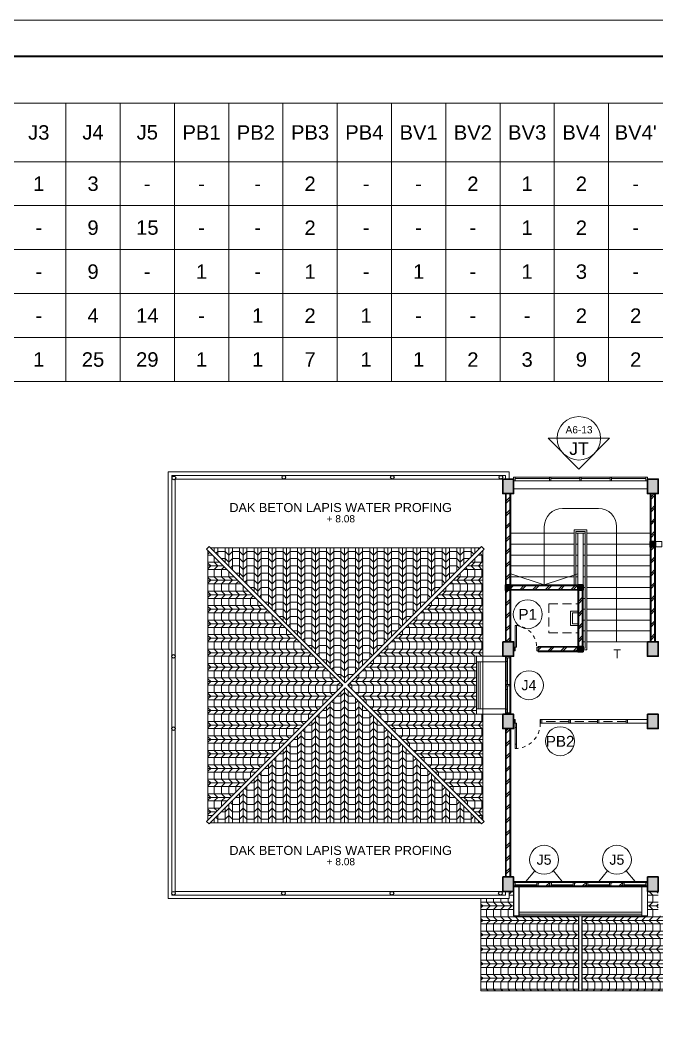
# Model space of a CAD drawing. Header units: millimetres. Extents: x -11 to 1625, y -267 to 180.
# Drawn here: x 1036.27 to 1053.88, y 35.33 to 63 of the extents above; entities that cross this region are included whole.
import ezdxf
from ezdxf.enums import TextEntityAlignment as Align

# ---------------------------------------------------------------- set-up
doc = ezdxf.new("R2010")
doc.units = ezdxf.units.MM
doc.linetypes.add('HIDDEN', pattern=[0.375, 0.25, -0.125])
for name, color, linetype, lineweight in [('ars', 11, 'Continuous', 5), ('atap', 7, 'Continuous', 20), ('dinding', 5, 'Continuous', 15), ('GRS KOP', 1, 'Continuous', 35), ('KOLOM', 1, 'Continuous', 30), ('kop', 7, 'Continuous', 20), ('kus', 63, 'Continuous', 15), ('KUSEN', 30, 'Continuous', 15), ('lan', 7, 'Continuous', 15), ('not', 7, 'Continuous', 20), ('PARTISI', 190, 'Continuous', 9), ('SANITAIR', 4, 'Continuous', 5), ('sol kol', 8, 'Continuous', 0), ('tem', 5, 'Continuous', 20)]:
    doc.layers.add(name, color=color, linetype=linetype, lineweight=lineweight)
doc.styles.add('BARU', font='complex.shx')
doc.styles.add('S', font='SIMPLEX', dxfattribs={"width": 1.1})
doc.styles.get("Standard").update_dxf_attribs({"font": 'ARIALUNI.TTF'})
pattern_1 = [(45, (1053.76178, 38.91036), (-0.1767767, 0.1767767), []), (45, (1053.82428, 38.91036), (-0.1767767, 0.1767767), [])]

# ---------------------------------------------------------------- blocks, each defined once
blk = doc.blocks.new('kop')
at = {"layer": 'GRS KOP'}
blk.add_lwpolyline([(1, 54), (83, 54), (83, 1), (1, 1)], close=True, dxfattribs=at)
at = {"layer": 'kop', "color": 7}
blk.add_line((0, 0), (84, 0), dxfattribs=at)
at = {"layer": 'kop', "style": 'BARU', "flags": 4}
for p, height in [((73.8, 5.4), 0.35), ((80.303, 5.382), 0.25), ((73.8, 4.9), 0.35), ((80.303, 4.882), 0.25), ((73.8, 4.4), 0.35), ((80.303, 4.382), 0.25)]:
    blk.add_attdef('-', p, '', height=height, dxfattribs=at)
at = {"layer": 'kop', "flags": 4}
for tag, p in [('AR-00', (78.057, 2.648)), ('00', (81.238, 2.647))]:
    blk.add_attdef(tag, text='', height=0.35, dxfattribs=at).set_placement(p, align=Align.MIDDLE)
blk = doc.blocks.new('K1')
at = {"layer": 'KOLOM'}
blk.add_lwpolyline([(0.2, 0.15), (-0.2, 0.15), (-0.2, -0.15), (0.2, -0.15), (0.2, 0.15)], dxfattribs=at)
blk = doc.blocks.new('KP')
at = {"layer": 'KOLOM'}
blk.add_lwpolyline([(0.075, -0.075), (-0.075, -0.075), (-0.075, 0.075), (0.075, 0.075), (0.075, -0.075)], dxfattribs=at)
blk = doc.blocks.new('P 70')
at = {"linetype": 'HIDDEN', "ltscale": 0.3}
blk.add_lwpolyline([(-0.74, 0.1, -0.414214), (-0.04, 0.8, -1.303225)], format="xyb", dxfattribs=at)
for points in [[(-0.04, 0.8), (-0.08, 0.8), (-0.08, 0.68), (-0.04, 0.68)], [(-0.04, 0.68), (-0.08, 0.68), (-0.08, 0.22), (-0.04, 0.22)], [(-0.735, 0.06), (-0.74, 0.06), (-0.74, 0.061), (-0.74, 0.1), (-0.78, 0.1), (-0.78, 0), (-0.74, 0), (-0.74, 0.056), (-0.735, 0.058)], [(-0.742, 0.002), (-0.778, 0.002), (-0.778, 0.098), (-0.742, 0.098)], [(-0.04, 0.1), (-0.08, 0.1), (-0.08, 0.22), (-0.04, 0.22)], [(-0.045, 0.06), (-0.04, 0.06), (-0.04, 0.061), (-0.04, 0.1), (0, 0.1), (0, 0), (-0.04, 0), (-0.04, 0.056), (-0.045, 0.058)], [(-0.038, 0.002), (-0.002, 0.002), (-0.002, 0.098), (-0.038, 0.098)]]:
    blk.add_lwpolyline(points, close=True)
blk = doc.blocks.new('P 60')
at = {"linetype": 'HIDDEN', "ltscale": 0.3}
blk.add_lwpolyline([(-0.64, 0.1, -0.414214), (-0.04, 0.7, -1.303225)], format="xyb", dxfattribs=at)
for points in [[(-0.04, 0.7), (-0.04, 0.1), (-0.08, 0.1), (-0.08, 0.7)], [(-0.042, 0.698), (-0.042, 0.102), (-0.078, 0.102), (-0.078, 0.698)], [(-0.635, 0.06), (-0.64, 0.06), (-0.64, 0.061), (-0.64, 0.1), (-0.68, 0.1), (-0.68, 0), (-0.64, 0), (-0.64, 0.056), (-0.635, 0.058)], [(-0.642, 0.002), (-0.678, 0.002), (-0.678, 0.098), (-0.642, 0.098)], [(-0.045, 0.06), (-0.04, 0.06), (-0.04, 0.061), (-0.04, 0.1), (0, 0.1), (0, 0), (-0.04, 0), (-0.04, 0.056), (-0.045, 0.058)], [(-0.038, 0.002), (-0.002, 0.002), (-0.002, 0.098), (-0.038, 0.098)]]:
    blk.add_lwpolyline(points, close=True)
blk = doc.blocks.new('NOTASI RUANG')
at = {"layer": 'not'}
for height, p in [(0.26, (-0.011, 0.3)), (0.175, (-0.009, -0.017))]:
    blk.add_attdef('RUANG', text='', height=height, dxfattribs=at).set_placement(p, align=Align.MIDDLE_CENTER)
blk = doc.blocks.new('NAV')
blk.add_circle((0, -0.4), 0.4)
at = {"style": 'S', "width": 0.75, "flags": 4}
blk.add_attdef('AV', text='', height=0.3, dxfattribs=at).set_placement((0, -0.4), align=Align.MIDDLE)
blk = doc.blocks.new('Npa')
for p, q in [((-0.849, 0), (0, 0.849)), ((0.849, 0), (0, 0.849)), ((0.849, 0), (-0.849, 0))]:
    blk.add_line(p, q)
blk.add_circle((0, 0), 0.6)
at = {"color": 5, "style": 'S', "width": 0.75, "flags": 4}
blk.add_attdef('NO', text='', height=0.3, dxfattribs=at).set_placement((0.005, 0.113), align=Align.CENTER)
at = {"style": 'S', "width": 0.75, "flags": 4}
blk.add_attdef('NOLBR', text='', height=0.2, dxfattribs=at).set_placement((0.005, -0.334), align=Align.CENTER)

msp = doc.modelspace()

# ---------------------------------------------------------------- hatches: boundary and pattern name
at = {"layer": 'ars'}
h = msp.add_hatch(dxfattribs=at)
h.set_pattern_fill('TEMBOK', color=256, scale=0.25)
h.set_pattern_definition(pattern_1)
h.paths.add_polyline_path([(1049.8117814, 45.8103587), (1049.8117814, 49.9103587), (1049.7117814, 49.9103587), (1049.7117814, 45.8103587)])
h = msp.add_hatch(dxfattribs=at)
h.set_pattern_fill('TEMBOK', color=256, scale=0.25)
h.set_pattern_definition(pattern_1)
h.paths.add_polyline_path([(1053.8117814, 48.5853587), (1053.8117814, 49.9103587), (1053.7117814, 49.9103587), (1053.7117814, 48.5853587)])
h = msp.add_hatch(dxfattribs=at)
h.set_pattern_fill('TEMBOK', color=256, scale=0.25)
h.set_pattern_definition(pattern_1)
h.paths.add_polyline_path([(1053.7117814, 48.4353587), (1053.7117814, 45.8103587), (1053.8117814, 45.8103587), (1053.8117814, 48.4353587)])
h = msp.add_hatch(dxfattribs=at)
h.set_pattern_fill('PLENTONG', color=256, scale=0.1, angle=270)
h.set_pattern_definition([(0, (1002.4393, 12.81013), (1e-16, 0.4), []), (0, (1002.4393, 12.71013), (1e-16, 0.4), []), (0, (1002.4393, 12.61013), (1e-16, 0.4), []), (315, (1002.43931, 12.81013), (0.2, -5e-17), [0.1414214, -0.424264]), (45, (1002.43931, 12.61013), (-0.2, 5e-17), [0.1414214, -0.424264]), (270, (1002.4393, 12.61013), (0.2, -4e-17), [0.2, -0.2])])
h.paths.add_polyline_path([(1041.4617814, 40.8810694), (1045.1910707, 44.6103587), (1041.4617814, 48.3396481)])
h = msp.add_hatch(dxfattribs=at)
h.set_pattern_fill('PLENTONG', color=256, scale=0.1, angle=180)
h.set_pattern_definition([(270, (1002.5393, 12.71013), (0.4, -7e-17), []), (270, (1002.4393, 12.71013), (0.4, -7e-17), []), (270, (1002.3393, 12.71013), (0.4, -7e-17), []), (225, (1002.53931, 12.71013), (-4e-17, -0.2), [0.1414214, -0.4242641]), (315, (1002.33931, 12.71013), (4e-17, 0.2), [0.1414214, -0.4242641]), (180, (1002.3393, 12.71013), (-2e-17, -0.2), [0.2, -0.2])])
h.paths.add_polyline_path([(1041.532492, 48.4103587), (1045.2617814, 44.6810694), (1048.9910707, 48.4103587)])
h = msp.add_hatch(dxfattribs=at)
h.set_pattern_fill('PLENTONG', color=256, scale=0.1, angle=90)
h.set_pattern_definition([(180, (1002.4393, 12.61013), (-5e-17, -0.4), []), (180, (1002.4393, 12.71013), (-5e-17, -0.4), []), (180, (1002.4393, 12.81013), (-5e-17, -0.4), []), (135, (1002.43931, 12.61013), (-0.2, 2e-17), [0.1414214, -0.4242641]), (225, (1002.43931, 12.81013), (0.2, -2e-17), [0.1414214, -0.4242641]), (90, (1002.4393, 12.81013), (-0.2, 1e-17), [0.2, -0.2])])
h.paths.add_polyline_path([(1045.332492, 44.6103587), (1049.0617814, 40.8810694), (1049.0617814, 43.8103587), (1048.8867814, 43.8103587), (1048.8867814, 45.4103587), (1049.0617814, 45.4103587), (1049.0617814, 48.3396481)])
h = msp.add_hatch(dxfattribs=at)
h.set_pattern_fill('TEMBOK', color=256, scale=0.25)
h.set_pattern_definition(pattern_1)
h.paths.add_polyline_path([(1051.6867814, 47.3603587), (1049.8367814, 47.3603587), (1049.8367814, 47.2603587), (1051.6867814, 47.2603587)])
h = msp.add_hatch(dxfattribs=at)
h.set_pattern_fill('TEMBOK', color=256, scale=0.25)
h.set_pattern_definition([(45, (1053.58678, 38.91036), (-0.176777, 0.176777), []), (45, (1053.64928, 38.91036), (-0.176777, 0.176777), [])])
h.paths.add_polyline_path([(1051.8117814, 45.6853587), (1051.8117814, 47.2353587), (1051.7117814, 47.2353587), (1051.7117814, 45.6853587)])
h = msp.add_hatch(dxfattribs=at)
h.set_pattern_fill('TEMBOK', color=256, scale=0.25)
h.set_pattern_definition(pattern_1)
h.paths.add_polyline_path([(1051.6867814, 45.5603587), (1050.5917814, 45.5603587), (1050.5917814, 45.6603587), (1051.6867814, 45.6603587)])
h = msp.add_hatch(dxfattribs=at)
h.set_pattern_fill('PLENTONG', color=256, scale=0.1)
h.set_pattern_definition([(90, (1002.3393, 12.71013), (-0.4, 2e-17), []), (90, (1002.4393, 12.71013), (-0.4, 2e-17), []), (90, (1002.5393, 12.71013), (-0.4, 2e-17), []), (45, (1002.33931, 12.71013), (1e-17, 0.2), [0.1414214, -0.424264]), (135, (1002.53931, 12.71013), (-1e-17, -0.2), [0.1414214, -0.424264]), (0, (1002.5393, 12.71013), (0, 0.2), [0.2, -0.2])])
h.paths.add_polyline_path([(1041.532492, 40.8103587), (1048.9910707, 40.8103587), (1045.2617814, 44.5396481)])
h = msp.add_hatch(dxfattribs=at)
h.set_pattern_fill('TEMBOK', color=256, scale=0.25)
h.set_pattern_definition(pattern_1)
h.paths.add_polyline_path([(1049.8117814, 39.3103587), (1049.8117814, 43.4103587), (1049.7117814, 43.4103587), (1049.7117814, 39.3103587)])
h = msp.add_hatch(dxfattribs=at)
h.set_pattern_fill('TEMBOK', color=256, scale=0.25)
h.set_pattern_definition([(45, (1046.46178, 37.53536), (-0.176777, 0.176777), []), (45, (1046.52428, 37.53536), (-0.176777, 0.176777), [])])
h.paths.add_polyline_path([(1050.918448, 39.1603587), (1050.5917814, 39.1603587), (1050.5917814, 39.0603587), (1050.918448, 39.0603587)])
h = msp.add_hatch(dxfattribs=at)
h.set_pattern_fill('TEMBOK', color=256, scale=0.25)
h.set_pattern_definition([(45, (1047.46845, 37.53536), (-0.176777, 0.176777), []), (45, (1047.53095, 37.53536), (-0.176777, 0.176777), [])])
h.paths.add_polyline_path([(1051.9251147, 39.1603587), (1051.598448, 39.1603587), (1051.598448, 39.0603587), (1051.9251147, 39.0603587)])
h = msp.add_hatch(dxfattribs=at)
h.set_pattern_fill('TEMBOK', color=256, scale=0.25)
h.set_pattern_definition([(45, (1048.47511, 37.53536), (-0.176777, 0.176777), []), (45, (1048.53761, 37.53536), (-0.176777, 0.176777), [])])
h.paths.add_polyline_path([(1052.9317814, 39.1603587), (1052.6051147, 39.1603587), (1052.6051147, 39.0603587), (1052.9317814, 39.0603587)])
h = msp.add_hatch(dxfattribs=at)
h.set_pattern_fill('PLENTONG', color=256, scale=0.1, angle=270)
h.set_pattern_definition([(0, (1053.7618, 39.01036), (1e-16, 0.4), []), (0, (1053.7618, 38.91036), (1e-16, 0.4), []), (0, (1053.7618, 38.81036), (1e-16, 0.4), []), (315, (1053.76178, 39.01036), (0.2, -5e-17), [0.141421, -0.424264]), (45, (1053.76178, 38.81036), (-0.2, 5e-17), [0.141421, -0.424264]), (270, (1053.76178, 38.81036), (0.2, -4e-17), [0.2, -0.2])])
h.paths.add_polyline_path([(1049.9117814, 38.2353587), (1049.9117814, 38.9103587), (1049.7867814, 38.9103587), (1049.7867814, 38.7103587), (1049.0117814, 38.7103587), (1049.0117814, 36.1603587), (1051.7117814, 36.1603587), (1051.7117814, 38.2353587)])
h = msp.add_hatch(dxfattribs=at)
h.set_pattern_fill('PLENTONG', color=256, scale=0.1, angle=90)
h.set_pattern_definition([(180, (1053.7618, 38.81036), (-5e-17, -0.4), []), (180, (1053.7618, 38.91036), (-5e-17, -0.4), []), (180, (1053.7618, 39.01036), (-5e-17, -0.4), []), (135, (1053.76178, 38.81036), (-0.2, 2e-17), [0.141421, -0.424264]), (225, (1053.76178, 39.01036), (0.2, -2e-17), [0.141421, -0.424264]), (90, (1053.76178, 39.01036), (-0.2, 1e-17), [0.2, -0.2])])
h.paths.add_polyline_path([(1053.6117814, 38.2353587), (1051.8117814, 38.2353587), (1051.8117814, 36.1603587), (1054.5117814, 36.1603587), (1054.5117814, 38.2353587), (1053.9117814, 38.2353587), (1053.9117814, 38.9103587), (1053.6117814, 38.9103587)])
at = {"layer": 'sol kol'}
for points in [[(1049.6117814, 50.3103587), (1049.6117814, 49.9103587), (1049.9117814, 49.9103587), (1049.9117814, 50.3103587)], [(1053.6117814, 50.3103587), (1053.6117814, 49.9103587), (1053.9117814, 49.9103587), (1053.9117814, 50.3103587)], [(1053.6867814, 48.5853587), (1053.8367814, 48.5853587), (1053.8367814, 48.4353587), (1053.6867814, 48.4353587)], [(1049.8367814, 47.2353587), (1049.6867814, 47.2353587), (1049.6867814, 47.3853587), (1049.8367814, 47.3853587)], [(1051.8367814, 47.2353587), (1051.6867814, 47.2353587), (1051.6867814, 47.3853587), (1051.8367814, 47.3853587)], [(1049.6117814, 45.8103587), (1049.6117814, 45.4103587), (1049.9117814, 45.4103587), (1049.9117814, 45.8103587)], [(1051.8367814, 45.5353587), (1051.6867814, 45.5353587), (1051.6867814, 45.6853587), (1051.8367814, 45.6853587)], [(1053.6117814, 45.8103587), (1053.6117814, 45.4103587), (1053.9117814, 45.4103587), (1053.9117814, 45.8103587)], [(1049.6117814, 43.8103587), (1049.6117814, 43.4103587), (1049.9117814, 43.4103587), (1049.9117814, 43.8103587)], [(1053.6117814, 43.8103587), (1053.6117814, 43.4103587), (1053.9117814, 43.4103587), (1053.9117814, 43.8103587)], [(1049.6117814, 39.3103587), (1049.6117814, 38.9103587), (1049.9117814, 38.9103587), (1049.9117814, 39.3103587)], [(1053.6117814, 39.3103587), (1053.6117814, 38.9103587), (1053.9117814, 38.9103587), (1053.9117814, 39.3103587)]]:
    msp.add_hatch(color=256, dxfattribs=at).paths.add_polyline_path(points)

# ---------------------------------------------------------------- linework, layer by layer
for p, q in [((1050.0617814, 39.0353587), (1050.0617814, 38.2353587)), ((1049.9117814, 38.9103587), (1049.9117814, 38.2353587)), ((1051.7117814, 36.1603587), (1051.7117814, 38.2353587)), ((1051.8117814, 36.1603587), (1051.8117814, 38.2353587))]:
    msp.add_line(p, q)
for centre in [(1040.5234411, 50.3424527), (1043.5617814, 50.3603587), (1046.5617814, 50.3603587), (1049.5617814, 50.3603587), (1049.5617814, 50.3603587), (1040.5117814, 45.4103587), (1040.5117814, 43.4103587), (1040.5117814, 38.8603587), (1043.5501217, 38.8603587), (1046.5501217, 38.8603587), (1049.5501217, 38.8603587)]:
    msp.add_circle(centre, 0.05)
at = {"layer": 'ars'}
for p, q in [((1051.9367814, 48.9103587), (1051.5867814, 48.9103587)), ((1051.5867814, 47.3853587), (1051.5867814, 48.9103587)), ((1051.8867814, 48.8603587), (1051.6367814, 48.8603587)), ((1051.6367814, 47.3853587), (1051.6367814, 48.8603587)), ((1051.8867814, 45.6353587), (1051.8867814, 48.8603587)), ((1051.9367814, 45.5853587), (1051.9367814, 48.9103587)), ((1051.8367814, 45.6353587), (1051.8867814, 45.6353587)), ((1051.8367814, 45.5853587), (1051.9367814, 45.5853587))]:
    msp.add_line(p, q, dxfattribs=at)
for points in [[(1049.8117814, 45.8103587), (1049.8117814, 49.9103587), (1049.7117814, 49.9103587), (1049.7117814, 45.8103587)], [(1053.8117814, 48.5853587), (1053.8117814, 49.9103587), (1053.7117814, 49.9103587), (1053.7117814, 48.5853587)], [(1053.7117814, 48.4353587), (1053.7117814, 45.8103587), (1053.8117814, 45.8103587), (1053.8117814, 48.4353587)], [(1051.6867814, 47.3603587), (1049.8367814, 47.3603587), (1049.8367814, 47.2603587), (1051.6867814, 47.2603587)], [(1051.8117814, 45.6853587), (1051.8117814, 47.2353587), (1051.7117814, 47.2353587), (1051.7117814, 45.6853587)], [(1051.6867814, 45.5603587), (1050.5917814, 45.5603587), (1050.5917814, 45.6603587), (1051.6867814, 45.6603587)], [(1049.8117814, 39.3103587), (1049.8117814, 43.4103587), (1049.7117814, 43.4103587), (1049.7117814, 39.3103587)], [(1050.918448, 39.1603587), (1050.5917814, 39.1603587), (1050.5917814, 39.0603587), (1050.918448, 39.0603587)], [(1051.9251147, 39.1603587), (1051.598448, 39.1603587), (1051.598448, 39.0603587), (1051.9251147, 39.0603587)], [(1052.9317814, 39.1603587), (1052.6051147, 39.1603587), (1052.6051147, 39.0603587), (1052.9317814, 39.0603587)]]:
    msp.add_lwpolyline(points, close=True, dxfattribs=at)
for points in [[(1048.9367814, 43.9603587), (1048.9367814, 45.2603587)], [(1048.9867814, 43.9603587), (1048.9867814, 45.2603587)], [(1053.4617814, 38.3353587), (1050.0617814, 38.3353587)], [(1053.4617814, 38.2853587), (1050.0617814, 38.2853587)]]:
    msp.add_lwpolyline(points, dxfattribs=at)
at = {"layer": 'atap', "linetype": 'Continuous'}
for p, q in [((1041.4971367, 48.4457141), (1041.426426, 48.3750034)), ((1041.4971367, 48.4457141), (1045.2617814, 44.6810694)), ((1045.2617814, 44.6810694), (1049.026426, 48.4457141)), ((1041.426426, 48.3750034), (1045.1910707, 44.6103587)), ((1045.332492, 44.6103587), (1049.0971367, 48.3750034)), ((1041.426426, 40.8457141), (1045.1910707, 44.6103587)), ((1045.332492, 44.6103587), (1049.0971367, 40.8457141)), ((1041.4971367, 40.7750034), (1045.2617814, 44.5396481)), ((1045.2617814, 44.5396481), (1049.026426, 40.7750034))]:
    msp.add_line(p, q, dxfattribs=at)
at = {"layer": 'atap'}
for p, q in [((1049.0971367, 48.3750034), (1049.026426, 48.4457141)), ((1041.4971367, 40.7750034), (1041.426426, 40.8457141)), ((1049.026426, 40.7750034), (1049.0971367, 40.8457141))]:
    msp.add_line(p, q, dxfattribs=at)
at = {"layer": 'atap', "linetype": 'Continuous'}
for points in [[(1041.4617814, 48.3396481), (1041.4617814, 40.8810694)], [(1048.9910707, 48.4103587), (1041.532492, 48.4103587)], [(1049.0617814, 40.8810694), (1049.0617814, 48.3396481)], [(1041.532492, 40.8103587), (1048.9910707, 40.8103587)]]:
    msp.add_lwpolyline(points, dxfattribs=at)
at = {"layer": 'dinding'}
for p, q in [((1040.3617814, 38.7103587), (1040.3617814, 50.5103587)), ((1040.3617814, 50.5103587), (1049.7867814, 50.5103587)), ((1040.4617814, 38.8103587), (1040.4617814, 50.4103587)), ((1040.4617814, 50.4103587), (1049.6867814, 50.4103587)), ((1049.6867814, 50.4103587), (1049.6867814, 50.3103587)), ((1049.6867814, 50.3103587), (1049.6867814, 50.4103587)), ((1049.7867814, 50.5103587), (1049.7867814, 50.3103587)), ((1049.7867814, 50.3103587), (1049.7867814, 50.5103587)), ((1049.6867814, 38.8103587), (1040.4617814, 38.8103587)), ((1049.6867814, 38.8103587), (1049.6867814, 38.9103587)), ((1049.7867814, 38.7103587), (1049.7867814, 38.9103587)), ((1049.7867814, 38.7103587), (1040.3617814, 38.7103587))]:
    msp.add_line(p, q, dxfattribs=at)
for points in [[(1049.8367814, 45.8103587), (1049.8367814, 49.9103587), (1049.6867814, 49.9103587), (1049.6867814, 45.8103587)], [(1053.8367814, 48.5853587), (1053.8367814, 49.9103587), (1053.6867814, 49.9103587), (1053.6867814, 48.5853587)], [(1053.6867814, 48.4353587), (1053.6867814, 45.8103587), (1053.8367814, 45.8103587), (1053.8367814, 48.4353587)], [(1051.6867814, 47.3853587), (1049.8367814, 47.3853587), (1049.8367814, 47.2353587), (1051.6867814, 47.2353587)], [(1051.8367814, 45.6853587), (1051.8367814, 47.2353587), (1051.6867814, 47.2353587), (1051.6867814, 45.6853587)], [(1051.6867814, 45.5353587), (1050.5917814, 45.5353587), (1050.5917814, 45.6853587), (1051.6867814, 45.6853587)], [(1049.8367814, 39.3103587), (1049.8367814, 43.4103587), (1049.6867814, 43.4103587), (1049.6867814, 39.3103587)], [(1050.918448, 39.1853587), (1050.5917814, 39.1853587), (1050.5917814, 39.0353587), (1050.918448, 39.0353587)], [(1051.9251147, 39.1853587), (1051.598448, 39.1853587), (1051.598448, 39.0353587), (1051.9251147, 39.0353587)], [(1052.9317814, 39.1853587), (1052.6051147, 39.1853587), (1052.6051147, 39.0353587), (1052.9317814, 39.0353587)]]:
    msp.add_lwpolyline(points, close=True, dxfattribs=at)
at = {"layer": 'kus'}
for p, q in [((1053.6117814, 50.3603587), (1049.9117814, 50.3603587)), ((1049.9117814, 50.2603587), (1049.9117814, 50.3603587)), ((1053.6117814, 50.2603587), (1049.9117814, 50.2603587)), ((1049.9517814, 50.2603587), (1049.9517814, 50.3603587)), ((1050.9017814, 50.3253587), (1049.9517814, 50.3253587)), ((1050.9017814, 50.2603587), (1050.9017814, 50.3603587)), ((1050.9417814, 50.2603587), (1050.9417814, 50.3603587)), ((1051.7417814, 50.3253587), (1050.9417814, 50.3253587)), ((1051.7417814, 50.2603587), (1051.7417814, 50.3603587)), ((1051.7817814, 50.2603587), (1051.7817814, 50.3603587)), ((1052.5817814, 50.3253587), (1051.7817814, 50.3253587)), ((1052.5817814, 50.2603587), (1052.5817814, 50.3603587)), ((1052.6217814, 50.2603587), (1052.6217814, 50.3603587)), ((1053.5717814, 50.3253587), (1052.6217814, 50.3253587)), ((1053.5717814, 50.2603587), (1053.5717814, 50.3603587)), ((1053.6117814, 50.2603587), (1053.6117814, 50.3603587)), ((1049.7117814, 44.6303587), (1049.7117814, 45.3703587)), ((1049.7467814, 45.2703587), (1049.7117814, 45.2703587)), ((1049.7467814, 44.6303587), (1049.7467814, 45.3703587)), ((1049.8117814, 44.6303587), (1049.8117814, 45.3703587)), ((1049.7467814, 44.7303587), (1049.7117814, 44.7303587)), ((1049.7117814, 43.8503587), (1049.7117814, 44.5903587)), ((1049.7467814, 43.8503587), (1049.7467814, 44.5903587)), ((1049.8117814, 43.8503587), (1049.8117814, 44.5903587)), ((1049.7467814, 44.4903587), (1049.7117814, 44.4903587)), ((1049.7467814, 43.9503587), (1049.7117814, 43.9503587)), ((1051.4417814, 43.6603587), (1050.6917814, 43.6603587)), ((1051.4417814, 43.5603587), (1050.6917814, 43.5603587)), ((1052.2317814, 43.6603587), (1051.4817814, 43.6603587)), ((1052.2317814, 43.5603587), (1051.4817814, 43.5603587)), ((1053.0217814, 43.6603587), (1052.2717814, 43.6603587)), ((1053.0217814, 43.5603587), (1052.2717814, 43.5603587)), ((1050.5517814, 39.1603587), (1049.9517814, 39.1603587)), ((1050.5517814, 39.0953587), (1049.9517814, 39.0953587)), ((1050.5517814, 39.0603587), (1049.9517814, 39.0603587)), ((1051.558448, 39.1603587), (1050.958448, 39.1603587)), ((1051.558448, 39.0953587), (1050.958448, 39.0953587)), ((1051.558448, 39.0603587), (1050.958448, 39.0603587)), ((1052.5651147, 39.1603587), (1051.9651147, 39.1603587)), ((1052.5651147, 39.0953587), (1051.9651147, 39.0953587)), ((1052.5651147, 39.0603587), (1051.9651147, 39.0603587)), ((1053.5717814, 39.1603587), (1052.9717814, 39.1603587)), ((1053.5717814, 39.0953587), (1052.9717814, 39.0953587)), ((1053.5717814, 39.0603587), (1052.9717814, 39.0603587))]:
    msp.add_line(p, q, dxfattribs=at)
at = {"layer": 'kus', "linetype": 'HIDDEN'}
for p, q in [((1051.4417814, 43.6103587), (1050.6917814, 43.6103587)), ((1052.2317814, 43.6103587), (1051.4817814, 43.6103587)), ((1053.0217814, 43.6103587), (1052.2717814, 43.6103587))]:
    msp.add_line(p, q, dxfattribs=at)
at = {"layer": 'kus'}
for points in [[(1049.7117814, 45.3703587), (1049.7117814, 45.4103587), (1049.8117814, 45.4103587), (1049.8117814, 45.3703587)], [(1049.7117814, 44.5903587), (1049.7117814, 44.6303587), (1049.8117814, 44.6303587), (1049.8117814, 44.5903587)], [(1049.7117814, 43.8103587), (1049.7117814, 43.8503587), (1049.8117814, 43.8503587), (1049.8117814, 43.8103587)], [(1051.4417814, 43.5603587), (1051.4817814, 43.5603587), (1051.4817814, 43.6603587), (1051.4417814, 43.6603587)], [(1051.4437814, 43.5623587), (1051.4797814, 43.5623587), (1051.4797814, 43.6583587), (1051.4437814, 43.6583587)], [(1052.2317814, 43.5603587), (1052.2717814, 43.5603587), (1052.2717814, 43.6603587), (1052.2317814, 43.6603587)], [(1052.2337814, 43.5623587), (1052.2697814, 43.5623587), (1052.2697814, 43.6583587), (1052.2337814, 43.6583587)], [(1053.0217814, 43.5603587), (1053.0617814, 43.5603587), (1053.0617814, 43.6603587), (1053.0217814, 43.6603587)], [(1053.0237814, 43.5623587), (1053.0597814, 43.5623587), (1053.0597814, 43.6583587), (1053.0237814, 43.6583587)], [(1049.9517814, 39.0603587), (1049.9117814, 39.0603587), (1049.9117814, 39.1603587), (1049.9517814, 39.1603587)], [(1050.5917814, 39.0603587), (1050.5517814, 39.0603587), (1050.5517814, 39.1603587), (1050.5917814, 39.1603587)], [(1050.958448, 39.0603587), (1050.918448, 39.0603587), (1050.918448, 39.1603587), (1050.958448, 39.1603587)], [(1051.598448, 39.0603587), (1051.558448, 39.0603587), (1051.558448, 39.1603587), (1051.598448, 39.1603587)], [(1051.9651147, 39.0603587), (1051.9251147, 39.0603587), (1051.9251147, 39.1603587), (1051.9651147, 39.1603587)], [(1052.6051147, 39.0603587), (1052.5651147, 39.0603587), (1052.5651147, 39.1603587), (1052.6051147, 39.1603587)], [(1052.9717814, 39.0603587), (1052.9317814, 39.0603587), (1052.9317814, 39.1603587), (1052.9717814, 39.1603587)], [(1053.6117814, 39.0603587), (1053.5717814, 39.0603587), (1053.5717814, 39.1603587), (1053.6117814, 39.1603587)]]:
    msp.add_lwpolyline(points, close=True, dxfattribs=at)
at = {"layer": 'KUSEN', "color": 4}
for p, q in [((1009.3676829, 60.7028454), (1055.5376829, 60.7028454)), ((1037.5376829, 60.7028454), (1037.5376829, 53.0078454)), ((1039.0376829, 60.7028454), (1039.0376829, 53.0078454)), ((1040.5376829, 60.7028454), (1040.5376829, 53.0078454)), ((1042.0376829, 60.7028454), (1042.0376829, 53.0078454)), ((1043.5376829, 60.7028454), (1043.5376829, 53.0078454)), ((1045.0376829, 60.7028454), (1045.0376829, 53.0078454)), ((1046.5376829, 60.7028454), (1046.5376829, 53.0078454)), ((1048.0376829, 60.7028454), (1048.0376829, 53.0078454)), ((1049.5376829, 60.7028454), (1049.5376829, 53.0078454)), ((1051.0376829, 60.7028454), (1051.0376829, 53.0078454)), ((1052.5376829, 60.7028454), (1052.5376829, 53.0078454)), ((1009.3676829, 59.0828454), (1055.5376829, 59.0828454)), ((1009.3676829, 57.8678454), (1055.5376829, 57.8678454)), ((1009.3676829, 56.6528454), (1055.5376829, 56.6528454)), ((1009.3676829, 55.4378454), (1055.5376829, 55.4378454)), ((1009.3676829, 54.2228454), (1055.5376829, 54.2228454)), ((1009.3676829, 53.0078454), (1055.5376829, 53.0078454))]:
    msp.add_line(p, q, dxfattribs=at)
at = {"layer": 'lan'}
for p, q in [((1049.9117814, 50.0353587), (1053.6117814, 50.0353587)), ((1051.2617814, 49.4978587), (1052.2617814, 49.4978587)), ((1050.7617814, 48.9978587), (1050.7617814, 47.3853587)), ((1052.7617814, 48.9978587), (1052.7617814, 45.8103587)), ((1049.8367814, 48.8103587), (1051.5867814, 48.8103587)), ((1051.6367814, 48.8103587), (1051.6867814, 48.8103587)), ((1051.8367814, 48.8103587), (1051.6867814, 48.8103587)), ((1051.6867814, 47.3853587), (1051.6867814, 48.8103587)), ((1051.8867814, 48.8103587), (1051.8367814, 48.8103587)), ((1051.8367814, 47.3853587), (1051.8367814, 48.8103587)), ((1053.6867814, 48.8103587), (1051.9367814, 48.8103587)), ((1049.8367814, 48.5103587), (1051.5867814, 48.5103587)), ((1051.6367814, 48.5103587), (1051.6867814, 48.5103587)), ((1051.8867814, 48.5103587), (1051.8367814, 48.5103587)), ((1053.6867814, 48.5103587), (1051.9367814, 48.5103587)), ((1049.8367814, 48.2103587), (1051.5867814, 48.2103587)), ((1051.6367814, 48.2103587), (1051.6867814, 48.2103587)), ((1051.8867814, 48.2103587), (1051.8367814, 48.2103587)), ((1053.6867814, 48.2103587), (1051.9367814, 48.2103587)), ((1049.8367814, 47.9103587), (1051.5867814, 47.9103587)), ((1051.6367814, 47.9103587), (1051.6867814, 47.9103587)), ((1051.8867814, 47.9103587), (1051.8367814, 47.9103587)), ((1053.6867814, 47.9103587), (1051.9367814, 47.9103587)), ((1049.8367814, 47.6853587), (1050.7617814, 47.3853587)), ((1049.8367814, 47.6103587), (1051.5867814, 47.6103587)), ((1051.6867814, 47.6853587), (1050.7617814, 47.3853587)), ((1051.6367814, 47.6103587), (1051.6867814, 47.6103587)), ((1051.8867814, 47.6103587), (1051.8367814, 47.6103587)), ((1053.6867814, 47.6103587), (1051.9367814, 47.6103587)), ((1051.8867814, 47.3103587), (1051.8367814, 47.3103587)), ((1053.6867814, 47.3103587), (1051.9367814, 47.3103587)), ((1051.8867814, 47.0103587), (1051.8367814, 47.0103587)), ((1053.6867814, 47.0103587), (1051.9367814, 47.0103587)), ((1051.4867814, 46.2603587), (1051.4867814, 46.6603587)), ((1051.4867814, 46.6603587), (1051.6867814, 46.6603587)), ((1051.5367814, 46.3103587), (1051.5367814, 46.6103587)), ((1051.5367814, 46.6103587), (1051.6867814, 46.6103587)), ((1051.8867814, 46.7103587), (1051.8367814, 46.7103587)), ((1053.6867814, 46.7103587), (1051.9367814, 46.7103587)), ((1051.4867814, 46.2603587), (1051.6867814, 46.2603587)), ((1051.5367814, 46.3103587), (1051.6867814, 46.3103587)), ((1051.8867814, 46.4103587), (1051.8367814, 46.4103587)), ((1053.6867814, 46.4103587), (1051.9367814, 46.4103587)), ((1051.8867814, 46.1103587), (1051.8367814, 46.1103587)), ((1053.6867814, 46.1103587), (1051.9367814, 46.1103587)), ((1051.8867814, 45.8103587), (1051.8367814, 45.8103587)), ((1053.6117814, 45.8103587), (1051.9367814, 45.8103587)), ((1049.6117814, 45.4103587), (1048.8867814, 45.4103587)), ((1049.6867814, 45.2603587), (1048.8867814, 45.2603587)), ((1049.6867814, 43.9603587), (1048.8867814, 43.9603587)), ((1053.4617814, 39.0353587), (1053.4617814, 38.2353587)), ((1053.6117814, 38.9103587), (1053.6117814, 38.2353587)), ((1049.0117814, 36.1603587), (1049.0117814, 38.7103587)), ((1054.5117814, 36.1603587), (1049.0117814, 36.1603587))]:
    msp.add_line(p, q, dxfattribs=at)
at = {"layer": 'lan', "linetype": 'HIDDEN'}
for p, q in [((1050.8867814, 46.8603587), (1051.6867814, 46.8603587)), ((1050.8867814, 46.8603587), (1050.8867814, 46.0603587)), ((1050.8867814, 46.0603587), (1051.6867814, 46.0603587))]:
    msp.add_line(p, q, dxfattribs=at)
at = {"layer": 'lan'}
for points in [[(1054.0067814, 48.5853587), (1053.8367814, 48.5853587), (1053.8367814, 48.4353587), (1054.0067814, 48.4353587)], [(1049.6867814, 43.8103587), (1049.6867814, 45.4103587), (1049.8367814, 45.4103587), (1049.8367814, 43.8103587)], [(1050.5917814, 39.0353587), (1049.9117814, 39.0353587), (1049.9117814, 39.1853587), (1050.5917814, 39.1853587)], [(1051.598448, 39.0353587), (1050.918448, 39.0353587), (1050.918448, 39.1853587), (1051.598448, 39.1853587)], [(1052.6051147, 39.0353587), (1051.9251147, 39.0353587), (1051.9251147, 39.1853587), (1052.6051147, 39.1853587)], [(1053.6117814, 39.0353587), (1052.9317814, 39.0353587), (1052.9317814, 39.1853587), (1053.6117814, 39.1853587)]]:
    msp.add_lwpolyline(points, close=True, dxfattribs=at)
for points in [[(1049.6117814, 43.8103587), (1048.8867814, 43.8103587), (1048.8867814, 45.4103587)], [(1053.6117814, 38.2353587), (1049.9117814, 38.2353587)]]:
    msp.add_lwpolyline(points, dxfattribs=at)
for centre, start, end in [((1051.2617814, 48.9978587), 90, 180), ((1052.2617814, 48.9978587), 0, 90)]:
    msp.add_arc(centre, 0.5, start, end, dxfattribs=at)
at = {"layer": 'not'}
for p, q in [((1050.4980376, 39.4789092), (1050.2517814, 39.1853587)), ((1051.258448, 39.1853587), (1051.0121918, 39.4789092)), ((1052.5113709, 39.4789092), (1052.2651147, 39.1853587)), ((1053.2717814, 39.1853587), (1053.0255252, 39.4789092))]:
    msp.add_line(p, q, dxfattribs=at)
at = {"layer": 'PARTISI'}
msp.add_lwpolyline([(1053.0617814, 43.6603587), (1053.6117814, 43.6603587), (1053.6117814, 43.5603587), (1053.0617814, 43.5603587)], close=True, dxfattribs=at)
at = {"layer": 'SANITAIR'}
for p, q in [((1040.5617814, 38.9103587), (1040.5617814, 50.3103587)), ((1040.5617814, 50.3103587), (1049.6117814, 50.3103587)), ((1049.7617814, 38.9103587), (1040.5617814, 38.9103587))]:
    msp.add_line(p, q, dxfattribs=at)
at = {"layer": 'tem'}
msp.add_line((1051.6867814, 46.8603587), (1051.6867814, 46.0603587), dxfattribs=at)

# ---------------------------------------------------------------- block references
ref = msp.add_blockref('NOTASI RUANG', (1045.1283684, 49.3328829), dxfattribs=dict(xscale=-0.6323962268195373, yscale=0.6323962268195373, zscale=0.6323962268195373))
ref.add_attrib('RUANG', '+ 8.08', dxfattribs={"layer": 'not', "height": 0.2}).set_placement((1045.1369949, 49.2119436), align=Align.MIDDLE_CENTER)
ref.add_attrib('RUANG', 'DAK BETON LAPIS WATER PROFING', dxfattribs={"layer": 'not', "height": 0.25}).set_placement((1045.1321838, 49.5224673), align=Align.MIDDLE_CENTER)
ref = msp.add_blockref('NOTASI RUANG', (1045.1283684, 39.8541248), dxfattribs=dict(xscale=-0.6323962268195373, yscale=0.6323962268195373, zscale=0.6323962268195373))
ref.add_attrib('RUANG', '+ 8.08', dxfattribs={"layer": 'not', "height": 0.2}).set_placement((1045.1369949, 39.7331856), align=Align.MIDDLE_CENTER)
ref.add_attrib('RUANG', 'DAK BETON LAPIS WATER PROFING', dxfattribs={"layer": 'not', "height": 0.25}).set_placement((1045.1321838, 40.0437093), align=Align.MIDDLE_CENTER)
at = {"layer": 'KOLOM'}
for name, p, rotation in [('K1', (1049.7617814, 50.1103587), 90), ('K1', (1053.7617814, 50.1103587), 90), ('KP', (1053.7617814, 48.5103587), 180), ('K1', (1049.7617814, 45.6103587), 90), ('K1', (1053.7617814, 45.6103587), 90), ('K1', (1049.7617814, 43.6103587), 90), ('K1', (1053.7617814, 43.6103587), 90), ('K1', (1049.7617814, 39.1103587), 90), ('K1', (1053.7617814, 39.1103587), 90)]:
    msp.add_blockref(name, p, dxfattribs=dict(at, rotation=rotation))
for p in [(1049.7617814, 47.3103587), (1051.7617814, 47.3103587), (1051.7617814, 45.6103587)]:
    msp.add_blockref('KP', p, dxfattribs=at)
at = {"layer": 'kop'}
for p in [(995.214162, 63), (995.2141622, 8.0000005)]:
    msp.add_blockref('kop', p, dxfattribs=at)
at = {"layer": 'kus', "xscale": -1}
msp.add_blockref('P 60', (1049.9117814, 45.5603587), dxfattribs=at)
at = {"layer": 'kus', "rotation": 180.0000000287168}
msp.add_blockref('P 70', (1049.9117814, 43.6603587), dxfattribs=at)
at = {"layer": 'not'}
ref = msp.add_blockref('Npa', (1051.7178473, 51.4359897), dxfattribs=dict(at, xscale=-1, rotation=180))
ref.add_attrib('NO', 'JT', dxfattribs={"layer": '0', "height": 0.35, "flags": 4}).set_placement((1051.7226129, 50.9773844), align=Align.CENTER)
ref.add_attrib('NOLBR', 'A6-13', dxfattribs={"layer": '0', "height": 0.2, "flags": 4}).set_placement((1051.7226129, 51.5726831), align=Align.CENTER)
ref = msp.add_blockref('NAV', (1050.3026817, 46.9706337), dxfattribs=at)
ref.add_attrib('AV', 'P1', dxfattribs={"layer": '0', "height": 0.3, "flags": 4}).set_placement((1050.3026817, 46.5706337), align=Align.MIDDLE)
ref = msp.add_blockref('NAV', (1050.3367814, 45.0103587), dxfattribs=at)
ref.add_attrib('AV', 'J4', dxfattribs={"layer": '0', "height": 0.28, "flags": 4}).set_placement((1050.3367814, 44.6103587), align=Align.MIDDLE)
ref = msp.add_blockref('NAV', (1051.1993372, 43.4627962), dxfattribs=at)
ref.add_attrib('AV', 'PB2', dxfattribs={"layer": '0', "height": 0.3, "flags": 4}).set_placement((1051.1993372, 43.0627962), align=Align.MIDDLE)
ref = msp.add_blockref('NAV', (1050.7551147, 40.1853587), dxfattribs=at)
ref.add_attrib('AV', 'J5', dxfattribs={"layer": '0', "height": 0.28, "flags": 4}).set_placement((1050.7551147, 39.7853587), align=Align.MIDDLE)
ref = msp.add_blockref('NAV', (1052.768448, 40.1853587), dxfattribs=at)
ref.add_attrib('AV', 'J5', dxfattribs={"layer": '0', "height": 0.28, "flags": 4}).set_placement((1052.768448, 39.7853587), align=Align.MIDDLE)

# ---------------------------------------------------------------- texts
for s, p in [('J3', (1036.7876829, 59.8928454)), ('J4', (1038.2876829, 59.8928454)), ('J5', (1039.7876829, 59.8928454)), ('PB1', (1041.2876829, 59.8928454)), ('PB2', (1042.7876829, 59.8928454)), ('PB3', (1044.2876829, 59.8928454)), ('PB4', (1045.7876829, 59.8928454)), ('BV1', (1047.2876829, 59.8928454)), ('BV2', (1048.7876829, 59.8928454)), ('BV3', (1050.2876829, 59.8928454)), ('BV4', (1051.7876829, 59.8928454)), ("BV4'", (1053.2876829, 59.8928454)), ('1', (1036.7876829, 58.4753454)), ('3', (1038.2876829, 58.4753454)), ('2', (1044.2876829, 58.4753454)), ('2', (1048.7876829, 58.4753454)), ('1', (1050.2876829, 58.4753454)), ('2', (1051.7876829, 58.4753454)), ('-', (1039.7876829, 58.4753454)), ('-', (1041.2876829, 58.4753454)), ('-', (1042.8376829, 58.4753454)), ('-', (1045.8376829, 58.4753454)), ('-', (1047.2876829, 58.4753454)), ('-', (1053.2876829, 58.4753454)), ('9', (1038.2876829, 57.2603454)), ('15', (1039.7876829, 57.2603454)), ('2', (1044.2876829, 57.2603454)), ('1', (1050.2876829, 57.2603454)), ('2', (1051.7876829, 57.2603454)), ('-', (1036.7876829, 57.2603454)), ('-', (1041.2876829, 57.2603454)), ('-', (1042.8376829, 57.2603454)), ('-', (1045.8376829, 57.2603454)), ('-', (1047.2876829, 57.2603454)), ('-', (1048.7876829, 57.2603454)), ('-', (1053.2876829, 57.2603454)), ('9', (1038.2876829, 56.0453454)), ('1', (1041.2876829, 56.0453454)), ('1', (1044.2876829, 56.0453454)), ('1', (1047.2876829, 56.0453454)), ('1', (1050.2876829, 56.0453454)), ('3', (1051.7876829, 56.0453454)), ('-', (1036.7876829, 56.0453454)), ('-', (1039.7876829, 56.0453454)), ('-', (1042.8376829, 56.0453454)), ('-', (1045.8376829, 56.0453454)), ('-', (1048.7876829, 56.0453454)), ('-', (1053.2876829, 56.0453454)), ('-', (1036.7876829, 54.8303454)), ('4', (1038.2876829, 54.8303454)), ('14', (1039.7876829, 54.8303454)), ('-', (1041.2876829, 54.8303454)), ('1', (1042.8376829, 54.8303454)), ('2', (1044.2876829, 54.8303454)), ('1', (1045.8376829, 54.8303454)), ('-', (1047.2876829, 54.8303454)), ('-', (1048.7876829, 54.8303454)), ('-', (1050.2876829, 54.8303454)), ('2', (1051.7876829, 54.8303454)), ('2', (1053.2876829, 54.8303454)), ('1', (1036.7876829, 53.6153454)), ('25', (1038.2876829, 53.6153454)), ('29', (1039.7876829, 53.6153454)), ('1', (1041.2876829, 53.6153454)), ('1', (1042.8376829, 53.6153454)), ('7', (1044.2876829, 53.6153454)), ('1', (1045.8376829, 53.6153454)), ('1', (1047.2876829, 53.6153454)), ('2', (1048.7876829, 53.6153454)), ('3', (1050.2876829, 53.6153454)), ('9', (1051.7876829, 53.6153454)), ('2', (1053.2876829, 53.6153454))]:
    msp.add_text(s, height=0.4, dxfattribs=at).set_placement(p, align=Align.MIDDLE)
at = {"layer": 'not', "insert": (1052.6390317, 45.6017951), "char_height": 0.25, "attachment_point": 1}
msp.add_mtext_dynamic_manual_height_columns('\\pi0.028836;T', width=0.255660113, gutter_width=12.5, heights=[0], dxfattribs=at)

doc.saveas('drawing.dxf')
